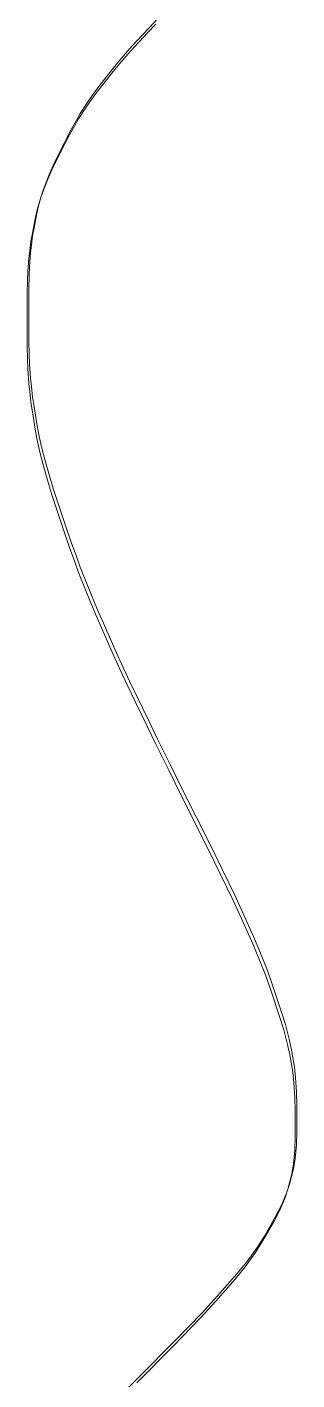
# Model space of a CAD drawing. Header units: metres. Extents: x -1097 to 1588, y -673 to 884.
# Drawn here: x 586.6 to 610.7, y 499 to 620.2 of the extents above; entities that cross this region are included whole.
import ezdxf

# ---------------------------------------------------------------- set-up
doc = ezdxf.new("R2010")
doc.units = ezdxf.units.M
doc.layers.add('TERRENO', color=188, linetype='Continuous', lineweight=0, plot=False)
doc.layers.add('VISTA LEJOS', color=7, linetype='Continuous', lineweight=0, plot=False)

msp = doc.modelspace()

# ---------------------------------------------------------------- linework, layer by layer
at = {"layer": 'TERRENO'}
msp.add_lwpolyline([(596.4, 498.76), (599.66, 502.06), (602.08, 504.56), (603.46, 506.06), (605.19, 508.05), (606.07, 509.13), (606.99, 510.4), (607.65, 511.43), (608.68, 513.24), (609.18, 514.2), (609.64, 515.27), (609.91, 516.08), (610.26, 517.46), (610.41, 518.34), (610.53, 519.58), (610.57, 520.77), (610.57, 523.1), (610.54, 524.31), (610.45, 525.61), (610.34, 526.56), (610.08, 528.11), (609.87, 529.06), (609.53, 530.36), (609.15, 531.57), (608.38, 533.9), (607.92, 535.2), (607.31, 536.75), (606.76, 538.05), (605.73, 540.38), (605.01, 541.94), (603.88, 544.27), (602.73, 546.6), (600.4, 551.27), (599.24, 553.6), (598.09, 555.93), (597.33, 557.49), (596.2, 559.82), (595.59, 561.12), (594.87, 562.67), (594.28, 563.97), (593.25, 566.3), (592.72, 567.51), (592.17, 568.81), (591.79, 569.76), (591.18, 571.31), (590.83, 572.26), (590.37, 573.56), (589.95, 574.77), (589.18, 577.1), (588.79, 578.28), (588.42, 579.49), (588.18, 580.33), (587.83, 581.62), (587.65, 582.37), (587.45, 583.32), (587.29, 584.16), (587.04, 585.71), (586.91, 586.55), (586.8, 587.5), (586.73, 588.25), (586.64, 589.54), (586.6, 590.38), (586.57, 591.59), (586.57, 592.77), (586.57, 595.1), (586.57, 596.27), (586.6, 597.45), (586.64, 598.25), (586.73, 599.46), (586.8, 600.14), (586.91, 600.98), (587.04, 601.69), (587.29, 602.98), (587.45, 603.66), (587.65, 604.41), (587.83, 604.98), (588.18, 605.93), (588.42, 606.53), (588.79, 607.36), (589.18, 608.16), (589.95, 609.71), (590.37, 610.51), (590.83, 611.35), (591.18, 611.94), (591.79, 612.89), (592.17, 613.46), (592.72, 614.21), (593.25, 614.89), (594.28, 616.18), (594.87, 616.89), (595.59, 617.73), (596.2, 618.41), (597.33, 619.62), (598.09, 620.42)], dxfattribs=at)
at = {"layer": 'VISTA LEJOS'}
for points in [[(596.4, 498.76), (599.66, 502.06), (602.08, 504.56), (603.46, 506.06), (605.19, 508.05), (606.07, 509.13), (606.99, 510.4), (607.65, 511.43), (608.68, 513.24), (609.18, 514.2), (609.64, 515.27), (609.91, 516.08), (610.26, 517.46), (610.41, 518.34), (610.53, 519.58), (610.57, 520.77), (610.57, 523.1), (610.54, 524.31), (610.45, 525.61), (610.34, 526.56), (610.08, 528.11), (609.87, 529.06), (609.53, 530.36), (609.15, 531.57), (608.38, 533.9), (607.92, 535.2), (607.31, 536.75), (606.76, 538.05), (605.73, 540.38), (605.01, 541.94), (603.88, 544.27), (602.73, 546.6), (600.4, 551.27), (599.24, 553.6), (598.09, 555.93), (597.33, 557.49), (596.2, 559.82), (595.59, 561.12), (594.87, 562.67), (594.28, 563.97), (593.25, 566.3), (592.72, 567.51), (592.17, 568.81), (591.79, 569.76), (591.18, 571.31), (590.83, 572.26), (590.37, 573.56), (589.95, 574.77), (589.18, 577.1), (588.79, 578.28), (588.42, 579.49), (588.18, 580.33), (587.83, 581.62), (587.65, 582.37), (587.45, 583.32), (587.29, 584.16), (587.04, 585.71), (586.91, 586.55), (586.8, 587.5), (586.73, 588.25), (586.64, 589.54), (586.6, 590.38), (586.57, 591.59), (586.57, 592.77), (586.57, 595.1), (586.57, 596.27), (586.6, 597.45), (586.64, 598.25), (586.73, 599.46), (586.8, 600.14), (586.91, 600.98), (587.04, 601.69), (587.29, 602.98), (587.45, 603.66), (587.65, 604.41), (587.83, 604.98), (588.18, 605.93), (588.42, 606.53), (588.79, 607.36), (589.18, 608.16), (589.95, 609.71), (590.37, 610.51), (590.83, 611.35), (591.18, 611.94), (591.79, 612.89), (592.17, 613.46), (592.72, 614.21), (593.25, 614.89), (594.28, 616.18), (594.87, 616.89), (595.59, 617.73), (596.2, 618.41), (597.33, 619.62), (598.09, 620.42)], [(586.72, 489.4), (596.55, 499.23), (599.81, 502.53), (602.23, 505.03), (603.61, 506.53), (605.34, 508.52), (606.22, 509.6), (607.15, 510.87), (607.8, 511.9), (608.83, 513.71), (609.33, 514.67), (609.79, 515.74), (610.06, 516.55), (610.41, 517.93), (610.56, 518.81), (610.68, 520.05), (610.72, 521.24), (610.72, 523.57), (610.69, 524.78), (610.6, 526.08), (610.49, 527.03), (610.23, 528.58), (610.03, 529.53), (609.68, 530.83), (609.31, 532.04), (608.53, 534.37), (608.07, 535.67), (607.46, 537.22), (606.91, 538.52), (605.88, 540.85), (605.16, 542.41), (604.03, 544.74), (602.88, 547.07), (600.55, 551.74), (599.39, 554.07), (598.24, 556.4), (597.48, 557.96), (596.35, 560.29), (595.74, 561.59), (595.02, 563.14), (594.43, 564.44), (593.4, 566.77), (592.87, 567.98), (592.32, 569.28), (591.94, 570.23), (591.33, 571.78), (590.98, 572.73), (590.52, 574.03), (590.1, 575.24), (589.33, 577.57), (588.94, 578.75), (588.57, 579.96), (588.33, 580.8), (587.98, 582.09), (587.8, 582.84), (587.6, 583.79), (587.45, 584.63), (587.19, 586.18), (587.06, 587.02), (586.95, 587.97), (586.88, 588.72), (586.79, 590.01), (586.75, 590.85), (586.73, 592.06), (586.72, 593.24), (586.72, 595.57), (586.73, 596.74), (586.75, 597.92), (586.79, 598.72), (586.88, 599.93), (586.95, 600.61), (587.06, 601.45), (587.19, 602.16), (587.45, 603.45), (587.6, 604.13), (587.8, 604.88), (587.98, 605.45), (588.33, 606.4), (588.57, 607), (588.94, 607.83), (589.33, 608.63), (590.1, 610.18), (590.52, 610.98), (590.98, 611.81), (591.33, 612.41), (591.94, 613.36), (592.32, 613.93), (592.87, 614.68), (593.4, 615.36), (594.43, 616.65), (595.02, 617.36), (595.74, 618.2), (596.35, 618.88), (597.48, 620.09), (598.24, 620.89)]]:
    msp.add_lwpolyline(points, dxfattribs=at)

doc.saveas('drawing.dxf')
